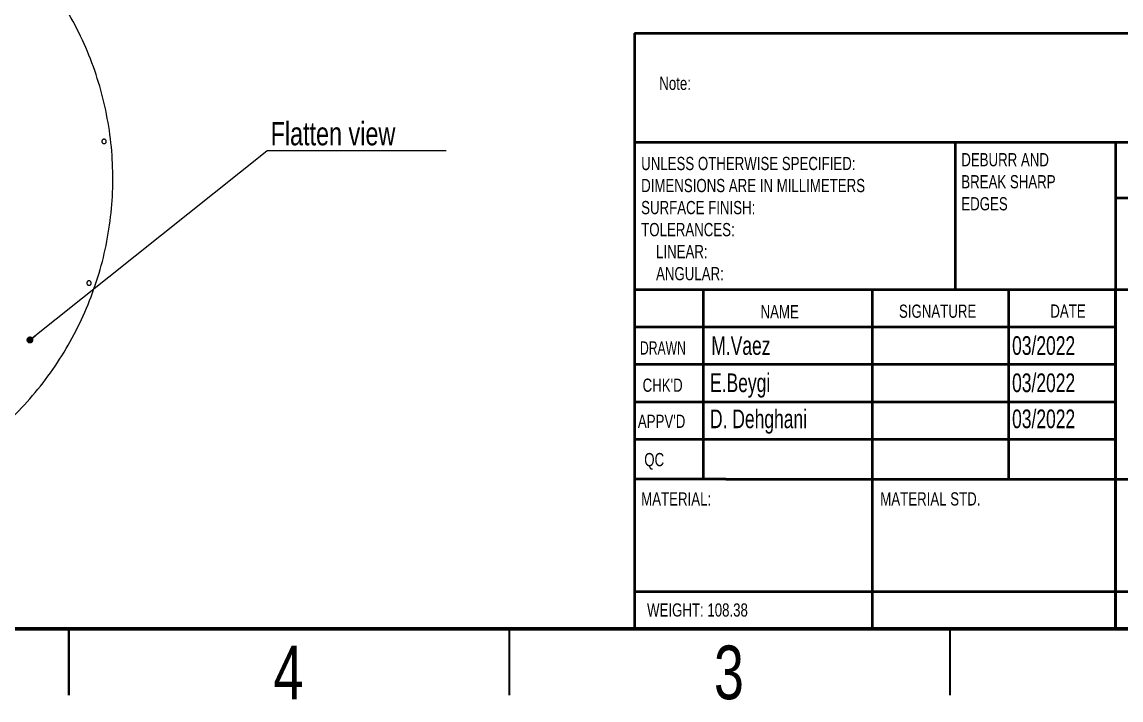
# Model space of a CAD drawing. Header units: millimetres. Extents: x 12 to 2088, y 10 to 1476.
# Drawn here: x 1023 to 1647, y 10 to 394 of the extents above; entities that cross this region are included whole.
import ezdxf

# ---------------------------------------------------------------- set-up
doc = ezdxf.new("R2010")
doc.units = ezdxf.units.MM
doc.header["$LTSCALE"] = 5
doc.layers.add('SHEET', color=179, linetype='Continuous')
doc.styles.add('SLDTEXTSTYLE0', font='TXT', dxfattribs={"width": 0.75})
doc.styles.add('SLDTEXTSTYLE1', font='TXT', dxfattribs={"width": 0.686449})
doc.styles.add('SLDTEXTSTYLE4', font='TXT', dxfattribs={"width": 0.7})
doc.dimstyles.new('SLDDIMSTYLE0', dxfattribs={"dimtxt": 0.18, "dimasz": 4, "dimexe": 0, "dimexo": 0.0625, "dimgap": 0, "dimtad": 0, "dimtih": 1, "dimtoh": 1, "dimdec": 0, "dimrnd": 1e-09, "dimzin": 0, "dimdsep": 46, "dimtxsty": 'Standard', "dimblk1": 'DOT', "dimblk2": 'DOT', "dimsah": 1, "dimcen": 0.09, "dimadec": 0, "dimazin": 0, "dimtfac": 4, "dimtdec": 0, "dimtofl": 0, "dimtmove": 0, "dimatfit": 3, "dimldrblk": 'DOT', "dimfxl": 1, "dimfrac": 2, "dimtolj": 1, "dimtzin": 0, "dimarcsym": 0})

# ---------------------------------------------------------------- blocks, each defined once
blk = doc.blocks.new('SW_NOTE_0')
at = {"color": 0, "linetype": 'Continuous', "lineweight": 0, "char_height": 7.5, "attachment_point": 1, "style": 'SLDTEXTSTYLE0'}
for s, insert in [('UNLESS OTHERWISE SPECIFIED:', (0, 9.67)), ('DIMENSIONS ARE IN MILLIMETERS', (0, -2.83)), ('SURFACE FINISH:', (0, -15.33)), ('TOLERANCES:', (0, -27.83)), ('LINEAR:', (8.44, -40.33)), ('ANGULAR:', (8.44, -52.83))]:
    blk.add_mtext(s, dxfattribs=dict(at, insert=insert))
blk = doc.blocks.new('SW_NOTE_0_1')
at = {"color": 0, "linetype": 'Continuous', "lineweight": 0, "char_height": 7.5, "attachment_point": 1, "style": 'SLDTEXTSTYLE0'}
for s, insert in [('DEBURR AND', (0, 9.67)), ('BREAK SHARP', (0, -2.83)), ('EDGES', (0, -15.33))]:
    blk.add_mtext(s, dxfattribs=dict(at, insert=insert))
blk = doc.blocks.new('SW_NOTE_0_6')
at = {"layer": 'SHEET', "color": 0}
blk.add_line((101.61, 0), (0, 0), dxfattribs=at)
at = {"layer": 'SHEET', "color": 0, "insert": (2.05, 16.35), "char_height": 13.2292, "attachment_point": 1, "style": 'SLDTEXTSTYLE0'}
blk.add_mtext('Flatten view', dxfattribs=at)
blk = doc.blocks.new('_Dot')
at = {"color": 0, "linetype": 'ByBlock', "lineweight": -2}
blk.add_line((-0.5, 0), (-1, 0), dxfattribs=at)
at = {"color": 0, "linetype": 'ByBlock', "const_width": 0.5}
blk.add_lwpolyline([(-0.25, 0, 1), (0.25, 0, 1)], format="xyb", close=True, dxfattribs=at)

msp = doc.modelspace()

# ---------------------------------------------------------------- linework, layer by layer
at = {"color": 7, "linetype": 'Continuous', "lineweight": 50}
for p, q in [((1371, 387.985), (2050, 387.985)), ((1371, 387.985), (1371, 326.25)), ((1371, 326.25), (2050, 326.25)), ((1371, 326.25), (1371, 51.25)), ((1553, 326.25), (1553, 242.5)), ((1644, 326.25), (1644, 50)), ((2050, 294.375), (1644, 294.375)), ((2050, 242.5), (1371, 242.5)), ((1410, 242.5), (1410, 135)), ((1505.955, 242.5), (1505.955, 51.25)), ((1583.332, 242.5), (1583.332, 135)), ((1644, 51.25), (1644, 242.5)), ((1644, 221.25), (1371, 221.25)), ((1644, 200), (1371, 200)), ((1644, 178.75), (1371, 178.75)), ((1644, 157.5), (1371, 157.5)), ((1423, 135), (1371, 135)), ((1423, 135), (2050, 135)), ((1371, 71.25), (2050, 71.25))]:
    msp.add_line(p, q, dxfattribs=at)
at = {"color": 7, "linetype": 'Continuous', "lineweight": 70}
msp.add_line((2050, 50), (50, 50), dxfattribs=at)
at = {"color": 7, "linetype": 'Continuous', "lineweight": 35}
for p, q in [((1050, 12.5), (1050, 50)), ((1050, 50), (1050, 12.5)), ((1300, 50), (1300, 12.5)), ((1550, 50), (1550, 12.5))]:
    msp.add_line(p, q, dxfattribs=at)
at = {"color": 7, "linetype": 'Continuous', "lineweight": 25}
for points, knots in [([(850.469, 519.955), (850.119, 519.884), (849.418, 519.743), (848.369, 519.524), (847.322, 519.301), (846.276, 519.072), (845.231, 518.838), (844.188, 518.599), (843.147, 518.355), (842.107, 518.106), (841.069, 517.851), (840.032, 517.591), (838.997, 517.326), (837.963, 517.056), (836.931, 516.781), (835.901, 516.5), (834.872, 516.215), (833.844, 515.924), (832.818, 515.628), (831.794, 515.326), (830.771, 515.02), (829.75, 514.708), (828.73, 514.392), (827.712, 514.07), (826.695, 513.742), (825.68, 513.41), (824.666, 513.072), (823.654, 512.73), (822.644, 512.382), (821.635, 512.029), (820.627, 511.67), (819.621, 511.307), (818.617, 510.938), (817.614, 510.564), (816.613, 510.185), (815.613, 509.801), (812.038, 508.407), (805.952, 505.859), (797.491, 501.866), (789.218, 497.502), (781.143, 492.77), (773.283, 487.686), (765.662, 482.259), (758.293, 476.498), (748.819, 468.384), (737.664, 457.462), (725.515, 443.205), (714.687, 427.926), (705.283, 411.726), (697.369, 394.753), (691.029, 377.127), (686.301, 359.007), (683.246, 340.525), (681.874, 321.847), (682.222, 303.118), (684.267, 284.503), (688.021, 266.15), (693.432, 248.221), (700.482, 230.865), (709.091, 214.234), (719.213, 198.471), (730.74, 183.711), (743.601, 170.09), (757.664, 157.722), (772.831, 146.726), (788.951, 137.192), (805.904, 129.22), (823.523, 122.87), (841.671, 118.22), (860.17, 115.296), (878.869, 114.15), (897.588, 114.775), (916.166, 117.194), (934.425, 121.363), (952.203, 127.275), (969.33, 134.854), (985.646, 144.061), (1001.001, 154.786), (1015.241, 166.961), (1028.237, 180.448), (1039.853, 195.148), (1049.986, 210.9), (1058.521, 227.58), (1065.388, 245.006), (1070.495, 263.032), (1073.811, 281.467), (1075.274, 300.145), (1074.89, 318.872), (1072.629, 337.473), (1068.539, 355.753), (1062.624, 373.532), (1054.971, 390.627), (1045.621, 406.865), (1034.694, 422.079), (1022.269, 436.103), (1008.498, 448.8), (995.986, 458.155), (985.456, 464.844), (977.311, 469.449), (968.944, 473.626), (960.364, 477.371), (951.602, 480.673), (942.688, 483.517), (933.644, 485.894), (926.925, 487.293), (922.62, 488.051), (920.768, 488.358), (918.915, 488.645), (917.061, 488.913), (915.206, 489.161), (913.349, 489.39), (911.491, 489.6), (909.632, 489.79), (907.772, 489.96), (905.91, 490.111), (904.047, 490.243), (902.183, 490.355), (900.317, 490.448), (898.45, 490.522), (896.582, 490.576), (894.712, 490.61), (892.842, 490.625), (890.97, 490.621), (889.096, 490.598), (887.847, 490.567), (887.223, 490.551)], [0, 0, 0, 0, 0.00089551, 0.00179064, 0.00268539, 0.0035798, 0.00447389, 0.00536768, 0.00626119, 0.00715445, 0.00804747, 0.00894029, 0.00983293, 0.0107254, 0.01161773, 0.01250994, 0.01340206, 0.01429411, 0.01518611, 0.01607809, 0.01697006, 0.01786205, 0.01875409, 0.01964619, 0.02053839, 0.02143069, 0.02232313, 0.02321573, 0.0241085, 0.02500148, 0.02589469, 0.02678815, 0.02768187, 0.0285759, 0.02947024, 0.03036491, 0.03125996, 0.03908656, 0.0468947, 0.05469982, 0.06251737, 0.07034356, 0.07815147, 0.08595667, 0.09377475, 0.10940531, 0.12502428, 0.1406547, 0.15627369, 0.17190414, 0.18752301, 0.20315248, 0.21877226, 0.23440349, 0.2500214, 0.26565246, 0.28127043, 0.29690194, 0.31251939, 0.32815086, 0.3437682, 0.35939911, 0.37501696, 0.39064749, 0.40626557, 0.4218957, 0.4375141, 0.45314414, 0.46876249, 0.48439311, 0.5000108, 0.51564161, 0.53125896, 0.54689083, 0.56250704, 0.57813751, 0.59375496, 0.60938559, 0.62500278, 0.64063263, 0.65625045, 0.6718805, 0.68749802, 0.70312957, 0.7187454, 0.73437602, 0.74999265, 0.76562169, 0.78123975, 0.79687309, 0.81248672, 0.82811864, 0.84373353, 0.8593649, 0.87498021, 0.89060971, 0.90622672, 0.91405679, 0.9218625, 0.92966448, 0.93748341, 0.94531392, 0.95311959, 0.96092132, 0.96874, 0.97030936, 0.97187703, 0.9734432, 0.97500802, 0.97657166, 0.97813429, 0.97969608, 0.9812572, 0.98281782, 0.98437811, 0.98593823, 0.98749836, 0.98905867, 0.99061933, 0.9921805, 0.99374235, 0.99530506, 0.99686879, 0.99843372, 1, 1, 1, 1]), ([(1070.042, 327.892), (1070.152, 327.895), (1070.371, 327.876), (1070.682, 327.756), (1070.946, 327.555), (1071.158, 327.3), (1071.294, 326.995), (1071.341, 326.667), (1071.314, 326.335), (1071.198, 326.023), (1071.001, 325.756), (1070.749, 325.541), (1070.445, 325.403), (1070.117, 325.355), (1069.787, 325.383), (1069.476, 325.504), (1069.212, 325.704), (1068.999, 325.96), (1068.864, 326.264), (1068.817, 326.593), (1068.843, 326.924), (1068.96, 327.236), (1069.157, 327.503), (1069.409, 327.719), (1069.713, 327.857), (1069.93, 327.888), (1070.042, 327.892)], [0, 0, 0, 0, 0.041989, 0.0826091, 0.1249616, 0.16701, 0.2076733, 0.2499205, 0.2921933, 0.3328483, 0.3748949, 0.4171389, 0.4578136, 0.5000055, 0.5419688, 0.5825869, 0.6249683, 0.6669937, 0.7076546, 0.7499189, 0.7922005, 0.8328535, 0.8748863, 0.9171503, 0.9578233, 1, 1, 1, 1]), ([(1061.417, 247.509), (1061.528, 247.519), (1061.748, 247.512), (1062.065, 247.408), (1062.339, 247.222), (1062.564, 246.979), (1062.713, 246.681), (1062.775, 246.355), (1062.762, 246.023), (1062.659, 245.706), (1062.475, 245.43), (1062.234, 245.202), (1061.938, 245.048), (1061.613, 244.983), (1061.282, 244.994), (1060.965, 245.096), (1060.69, 245.282), (1060.465, 245.525), (1060.316, 245.823), (1060.254, 246.149), (1060.267, 246.482), (1060.369, 246.798), (1060.554, 247.075), (1060.795, 247.303), (1061.091, 247.456), (1061.307, 247.5), (1061.417, 247.509)], [0, 0, 0, 0, 0.0421181, 0.0827797, 0.1250991, 0.1670338, 0.2076641, 0.2500428, 0.292134, 0.3327936, 0.3749782, 0.4172724, 0.4579024, 0.4999233, 0.5420984, 0.58276, 0.6250076, 0.6669309, 0.7075591, 0.749948, 0.7921266, 0.832784, 0.8748921, 0.9172706, 0.9579602, 1, 1, 1, 1])]:
    msp.add_open_spline(points, degree=3, knots=knots, dxfattribs=at)

# ---------------------------------------------------------------- block references
at = {"color": 7, "linetype": 'Continuous', "lineweight": 0}
for name, p in [('SW_NOTE_0_1', (1556.546, 310.347)), ('SW_NOTE_0', (1374.876, 308.188))]:
    msp.add_blockref(name, p, dxfattribs=at)
at = {"layer": 'SHEET'}
msp.add_blockref('SW_NOTE_0_6', (1162.52, 321.294), dxfattribs=at)

# ---------------------------------------------------------------- texts
at = {"color": 7, "linetype": 'Continuous', "lineweight": 0}
for s, insert, char_height, attachment_point, style in [('Note:', (1385.161, 363.331), 7.5, 1, 'SLDTEXTSTYLE0'), ('NAME', (1442.611, 233.757), 7.5, 1, 'SLDTEXTSTYLE0'), ('SIGNATURE', (1521.168, 234.059), 7.5, 1, 'SLDTEXTSTYLE0'), ('DATE', (1607.074, 234.131), 7.5, 1, 'SLDTEXTSTYLE0'), ('DRAWN', (1374.217, 213.174), 7.5, 1, 'SLDTEXTSTYLE1'), ('M.Vaez', (1414.678, 216.096), 10.5833, 1, 'SLDTEXTSTYLE4'), ('03/2022', (1585.369, 216.096), 10.5833, 1, 'SLDTEXTSTYLE4'), ('E.Beygi', (1413.972, 194.981), 10.5833, 1, 'SLDTEXTSTYLE4'), ("CHK'D", (1375.696, 192.059), 7.5, 1, 'SLDTEXTSTYLE0'), ('D. Dehghani', (1413.936, 174.501), 10.58333, 1, 'SLDTEXTSTYLE4'), ("APPV'D", (1373.009, 171.579), 7.5, 1, 'SLDTEXTSTYLE0'), ('QC', (1376.62, 149.829), 7.5, 1, 'SLDTEXTSTYLE0'), ('MATERIAL:', (1374.876, 127.523), 7.5, 1, 'SLDTEXTSTYLE0'), ('MATERIAL STD.', (1510.569, 127.523), 7.5, 1, 'SLDTEXTSTYLE0'), ('WEIGHT: 108.38', (1378.209, 64.493), 7.493, 1, 'SLDTEXTSTYLE0'), ('4', (1174.693, 40.568), 30.48, 2, 'SLDTEXTSTYLE0'), ('3', (1424.693, 40.568), 30.48, 2, 'SLDTEXTSTYLE0')]:
    msp.add_mtext(s, dxfattribs=dict(at, insert=insert, char_height=char_height, attachment_point=attachment_point, style=style))
at = {"layer": 'SHEET', "char_height": 10.5833, "attachment_point": 1, "style": 'SLDTEXTSTYLE4'}
for insert in [(1585.369, 194.981), (1585.369, 174.501)]:
    msp.add_mtext('03/2022', dxfattribs=dict(at, insert=insert))

# ---------------------------------------------------------------- leaders
at = {"layer": 'SHEET'}
msp.add_leader([(1028.009, 213.966), (1162.52, 321.294)], dimstyle='SLDDIMSTYLE0', dxfattribs=at)

doc.saveas('drawing.dxf')
